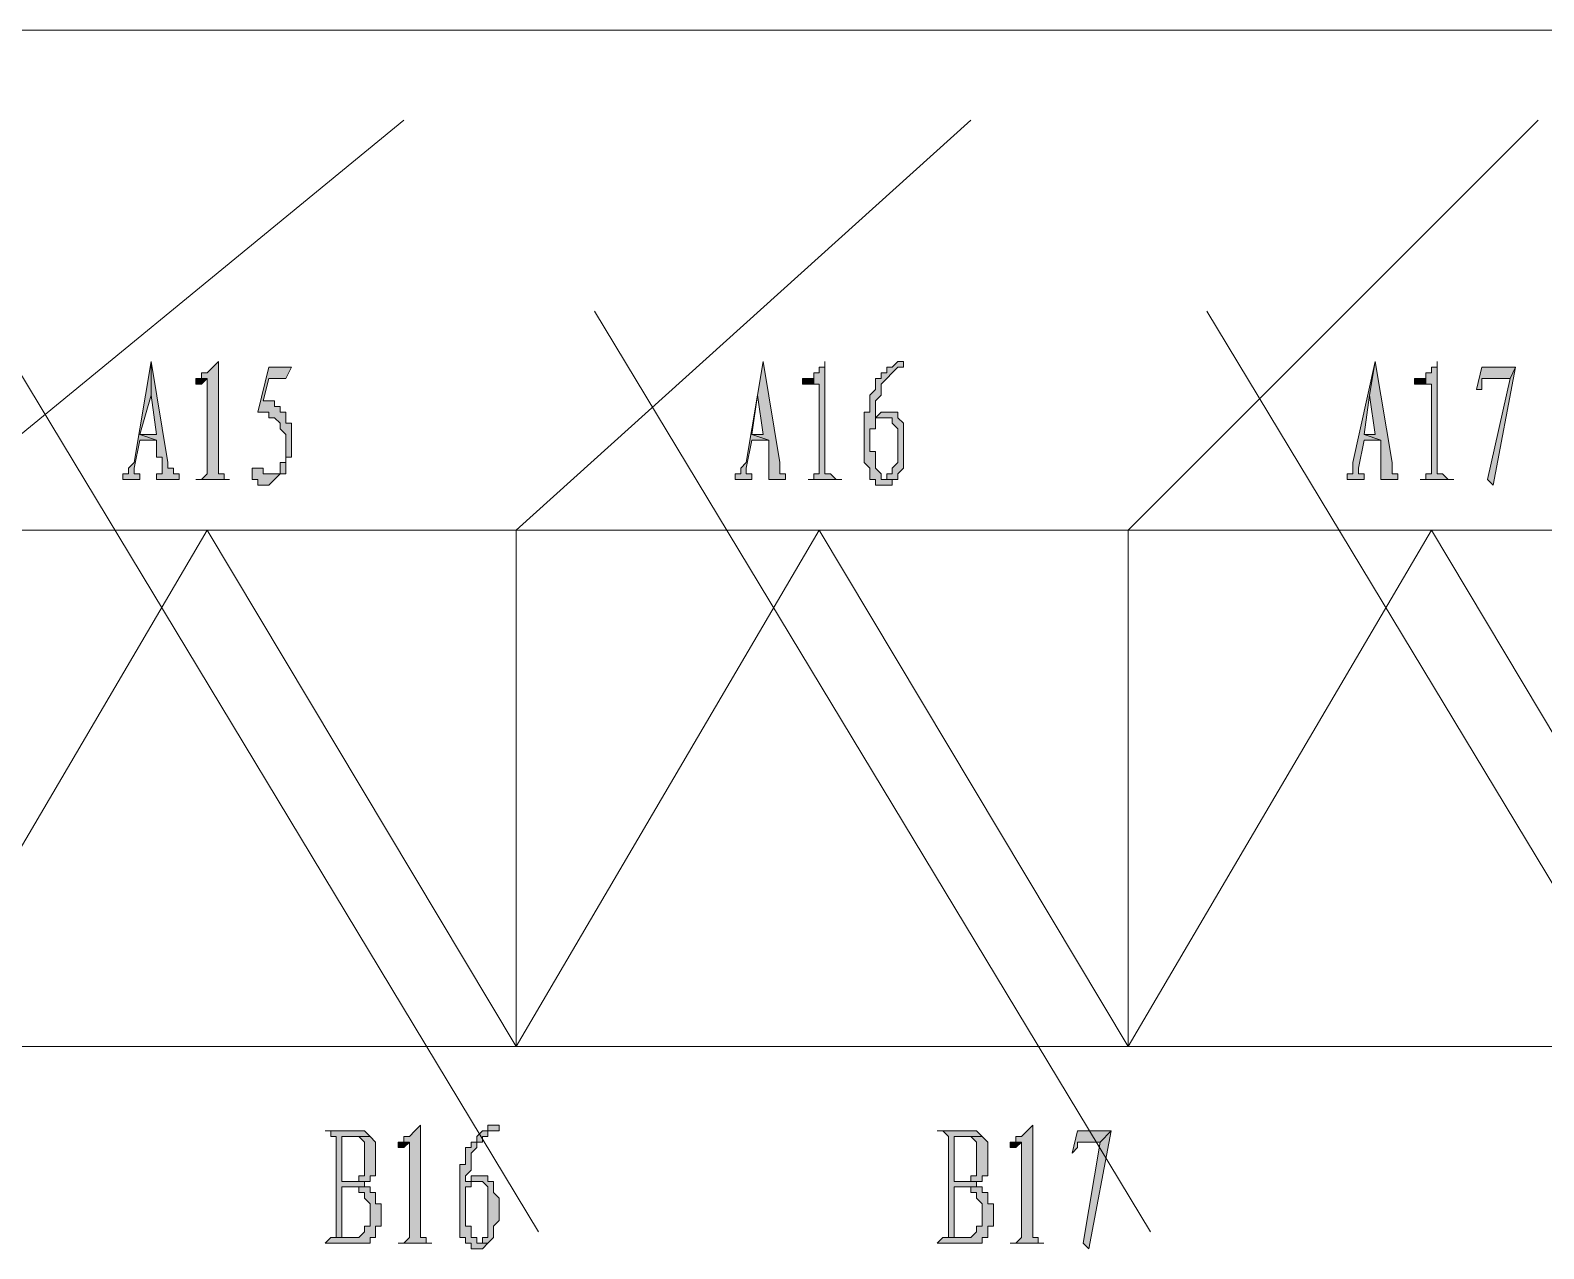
# Model space of a CAD drawing. Header units: millimetres. Extents: x 6 to 291, y 4 to 206.
# Drawn here: x 101.07 to 112.48, y 186.01 to 195.2 of the extents above; entities that cross this region are included whole.
import ezdxf

# ---------------------------------------------------------------- set-up
doc = ezdxf.new("R2010")
doc.units = ezdxf.units.MM
doc.layers.add('C00-00-00', color=7, linetype='Continuous')

msp = doc.modelspace()

# ---------------------------------------------------------------- hatches: boundary and pattern name
at = {"layer": 'C00-00-00'}
h = msp.add_hatch(color=256, dxfattribs=at)
h.dxf.hatch_style = 2
h.paths.add_polyline_path([(101.981001, 192.701335), (101.854001, 191.939335), (101.811667, 191.897002), (101.811667, 191.854669), (101.769334, 191.854669), (101.769334, 191.812335), (101.896334, 191.812335), (101.896334, 191.854669), (101.854001, 191.854669), (101.854001, 191.897002), (101.896334, 192.108669), (102.023334, 192.108669), (101.896334, 192.151002), (101.981001, 192.447335)])
h = msp.add_hatch(color=256, dxfattribs=at)
h.dxf.hatch_style = 2
h.paths.add_polyline_path([(101.981001, 192.701335), (101.981001, 192.447335), (102.023334, 192.151002), (101.896334, 192.151002), (102.023334, 192.108669), (102.023334, 191.981669), (102.065667, 191.981669), (102.065667, 191.854669), (102.023334, 191.854669), (102.023334, 191.812335), (102.192667, 191.812335), (102.192667, 191.854669), (102.150334, 191.854669), (102.150334, 191.897002), (102.108001, 191.897002), (102.108001, 191.939335)])
h = msp.add_hatch(color=256, dxfattribs=at)
h.dxf.hatch_style = 2
h.paths.add_polyline_path([(102.488996, 192.701335), (102.446663, 192.659002), (102.404329, 192.616669), (102.361996, 192.616669), (102.361996, 192.574335), (102.319663, 192.574335), (102.404329, 192.574335), (102.404329, 192.532002), (102.404329, 191.854669), (102.361996, 191.812335), (102.319663, 191.812335), (102.573663, 191.812335), (102.531329, 191.812335), (102.531329, 191.854669), (102.488996, 191.854669)])
h = msp.add_hatch(color=256, dxfattribs=at)
h.dxf.hatch_style = 2
h.paths.add_polyline_path([(106.595335, 192.701335), (106.468335, 191.939335), (106.426001, 191.897002), (106.426001, 191.854669), (106.383668, 191.854669), (106.383668, 191.812335), (106.510668, 191.812335), (106.510668, 191.854669), (106.468335, 191.854669), (106.468335, 191.897002), (106.510668, 192.108669), (106.637668, 192.108669), (106.510668, 192.151002), (106.553001, 192.447335)])
h = msp.add_hatch(color=256, dxfattribs=at)
h.dxf.hatch_style = 2
h.paths.add_polyline_path([(106.595335, 192.701335), (106.553001, 192.447335), (106.595335, 192.151002), (106.510668, 192.151002), (106.637668, 192.108669), (106.637668, 191.981669), (106.637668, 191.854669), (106.637668, 191.812335), (106.764668, 191.812335), (106.764668, 191.854669), (106.722335, 191.854669), (106.722335, 191.897002), (106.722335, 191.939335)])
h = msp.add_hatch(color=256, dxfattribs=at)
h.dxf.hatch_style = 2
h.paths.add_polyline_path([(107.061004, 192.701335), (107.061004, 192.659002), (107.018671, 192.659002), (107.018671, 192.616669), (106.976337, 192.616669), (106.976337, 192.574335), (106.934004, 192.574335), (106.891671, 192.574335), (106.976337, 192.574335), (106.976337, 192.532002), (107.018671, 192.532002), (107.018671, 191.854669), (106.976337, 191.854669), (106.976337, 191.812335), (106.934004, 191.812335), (107.188004, 191.812335), (107.145671, 191.812335), (107.103337, 191.854669), (107.061004, 191.854669)])
h = msp.add_hatch(color=256, dxfattribs=at)
h.dxf.hatch_style = 2
h.paths.add_polyline_path([(107.653668, 192.701335), (107.611335, 192.701335), (107.569001, 192.659002), (107.526668, 192.659002), (107.526668, 192.616669), (107.484335, 192.616669), (107.484335, 192.574335), (107.442001, 192.574335), (107.442001, 192.532002), (107.442001, 192.489669), (107.399668, 192.447335), (107.399668, 192.405002), (107.399668, 192.320335), (107.357335, 192.320335), (107.357335, 192.278002), (107.357335, 192.235669), (107.357335, 191.939335), (107.399668, 191.897002), (107.399668, 191.854669), (107.399668, 191.812335), (107.442001, 191.812335), (107.442001, 191.770002), (107.484335, 191.770002), (107.569001, 191.770002), (107.569001, 191.812335), (107.611335, 191.812335), (107.484335, 191.812335), (107.484335, 191.854669), (107.442001, 191.897002), (107.442001, 191.939335), (107.442001, 192.024002), (107.399668, 192.024002), (107.399668, 192.193335), (107.442001, 192.193335), (107.442001, 192.235669), (107.442001, 192.278002), (107.484335, 192.278002), (107.526668, 192.278002), (107.442001, 192.278002), (107.442001, 192.320335), (107.442001, 192.362669), (107.442001, 192.405002), (107.484335, 192.447335), (107.484335, 192.489669), (107.484335, 192.532002), (107.526668, 192.574335), (107.569001, 192.616669), (107.611335, 192.659002), (107.653668, 192.659002)])
h = msp.add_hatch(color=256, dxfattribs=at)
h.dxf.hatch_style = 2
h.paths.add_polyline_path([(111.209669, 192.701335), (111.040335, 191.939335), (111.040335, 191.897002), (111.040335, 191.854669), (110.998002, 191.854669), (110.998002, 191.812335), (111.125002, 191.812335), (111.125002, 191.854669), (111.082669, 191.854669), (111.082669, 191.897002), (111.125002, 192.108669), (111.252002, 192.108669), (111.125002, 192.151002), (111.167335, 192.447335)])
h = msp.add_hatch(color=256, dxfattribs=at)
h.dxf.hatch_style = 2
h.paths.add_polyline_path([(111.209669, 192.701335), (111.167335, 192.447335), (111.209669, 192.151002), (111.125002, 192.151002), (111.252002, 192.108669), (111.252002, 191.981669), (111.252002, 191.854669), (111.252002, 191.812335), (111.379002, 191.812335), (111.379002, 191.854669), (111.336669, 191.854669), (111.336669, 191.897002), (111.336669, 191.939335)])
h = msp.add_hatch(color=256, dxfattribs=at)
h.dxf.hatch_style = 2
h.paths.add_polyline_path([(111.67533, 192.701335), (111.67533, 192.659002), (111.632997, 192.659002), (111.632997, 192.616669), (111.590663, 192.616669), (111.590663, 192.574335), (111.54833, 192.574335), (111.505997, 192.574335), (111.590663, 192.574335), (111.590663, 192.532002), (111.632997, 192.532002), (111.632997, 191.854669), (111.590663, 191.854669), (111.590663, 191.812335), (111.54833, 191.812335), (111.80233, 191.812335), (111.759997, 191.812335), (111.717663, 191.854669), (111.67533, 191.854669), (111.67533, 191.897002)])
h = msp.add_hatch(color=256, dxfattribs=at)
h.dxf.hatch_style = 2
h.paths.add_polyline_path([(103.039334, 192.659003), (102.870001, 192.659003), (102.785334, 192.320336), (102.827667, 192.320336), (102.870001, 192.320336), (102.870001, 192.278003), (102.912334, 192.278003), (102.954667, 192.23567), (102.954667, 192.193336), (102.997001, 192.151003), (102.997001, 191.98167), (102.997001, 191.939336), (102.954667, 191.939336), (102.954667, 191.897003), (102.954667, 191.85467), (102.912334, 191.85467), (102.827667, 191.85467), (102.954667, 191.85467), (102.997001, 191.85467), (102.997001, 191.897003), (102.997001, 191.939336), (102.997001, 191.98167), (103.039334, 191.98167), (103.039334, 192.23567), (102.997001, 192.23567), (102.997001, 192.278003), (102.997001, 192.320336), (102.954667, 192.320336), (102.954667, 192.36267), (102.912334, 192.36267), (102.912334, 192.405003), (102.870001, 192.405003), (102.827667, 192.405003), (102.870001, 192.574336), (102.997001, 192.574336)])
h = msp.add_hatch(color=256, dxfattribs=at)
h.dxf.hatch_style = 2
h.paths.add_polyline_path([(112.268002, 192.659003), (112.014002, 192.659003), (111.971669, 192.48967), (112.014002, 192.48967), (112.014002, 192.532003), (112.014002, 192.574336), (112.056335, 192.574336), (112.225669, 192.574336)])
h = msp.add_hatch(color=256, dxfattribs=at)
h.dxf.hatch_style = 2
h.paths.add_polyline_path([(112.268002, 192.659003), (112.225668, 192.574336), (112.05633, 191.812335), (112.098665, 191.770003)])
h = msp.add_hatch(color=256, dxfattribs=at)
h.dxf.hatch_style = 2
h.paths.add_polyline_path([(102.319667, 192.574336), (102.319667, 192.532002), (102.362001, 192.532002), (102.404336, 192.574336)])
h = msp.add_hatch(color=256, dxfattribs=at)
h.dxf.hatch_style = 2
h.paths.add_polyline_path([(106.891667, 192.574336), (106.891667, 192.532002), (106.934001, 192.532002), (106.976335, 192.532002), (106.976335, 192.574336)])
h = msp.add_hatch(color=256, dxfattribs=at)
h.dxf.hatch_style = 2
h.paths.add_polyline_path([(111.506001, 192.574336), (111.506001, 192.532002), (111.548335, 192.532002), (111.590669, 192.532002), (111.590669, 192.574336)])
h = msp.add_hatch(color=256, dxfattribs=at)
h.dxf.hatch_style = 2
h.paths.add_polyline_path([(107.568999, 192.320337), (107.484333, 192.320337), (107.441999, 192.278003), (107.568999, 192.278003), (107.568999, 192.23567), (107.611333, 192.193337), (107.611333, 191.939337), (107.568999, 191.897003), (107.568999, 191.85467), (107.526666, 191.85467), (107.526666, 191.812337), (107.611333, 191.812337), (107.611333, 191.85467), (107.653666, 191.897003), (107.653666, 191.939337), (107.653666, 191.98167), (107.653666, 192.151003), (107.653666, 192.193337), (107.653666, 192.23567), (107.611333, 192.278003), (107.611333, 192.320337)])
h = msp.add_hatch(color=256, dxfattribs=at)
h.dxf.hatch_style = 2
h.paths.add_polyline_path([(102.785336, 191.897002), (102.743003, 191.897002), (102.743003, 191.812335), (102.785336, 191.812335), (102.785336, 191.770002), (102.870003, 191.770002), (102.912336, 191.812335), (102.95467, 191.854668), (102.82767, 191.854668), (102.82767, 191.897002)])
h = msp.add_hatch(color=256, dxfattribs=at)
h.dxf.hatch_style = 2
h.paths.add_polyline_path([(103.505003, 186.901669), (103.293337, 186.901669), (103.33567, 186.901669), (103.33567, 186.859336), (103.378003, 186.859336), (103.378003, 186.097336), (103.33567, 186.097336), (103.46267, 186.097336), (103.420337, 186.097336), (103.420337, 186.478336), (103.46267, 186.478336), (103.58967, 186.478336), (103.547337, 186.478336), (103.58967, 186.478336), (103.58967, 186.520669), (103.46267, 186.520669), (103.420337, 186.520669), (103.420337, 186.859336), (103.46267, 186.859336), (103.632003, 186.859336), (103.58967, 186.901669)])
h = msp.add_hatch(color=256, dxfattribs=at)
h.dxf.hatch_style = 2
h.paths.add_polyline_path([(104.012999, 186.944003), (103.970665, 186.90167), (103.928332, 186.859337), (103.885999, 186.859337), (103.885999, 186.817003), (103.843665, 186.817003), (103.928332, 186.817003), (103.928332, 186.77467), (103.928332, 186.097337), (103.885999, 186.055003), (103.843665, 186.055003), (104.097665, 186.055003), (104.055332, 186.055003), (104.055332, 186.097337), (104.012999, 186.097337)])
h = msp.add_hatch(color=256, dxfattribs=at)
h.dxf.hatch_style = 2
h.paths.add_polyline_path([(104.605663, 186.944003), (104.520996, 186.944003), (104.520996, 186.90167), (104.478663, 186.90167), (104.436329, 186.859337), (104.436329, 186.817003), (104.393996, 186.817003), (104.393996, 186.77467), (104.351663, 186.77467), (104.351663, 186.732337), (104.351663, 186.690003), (104.351663, 186.64767), (104.309329, 186.64767), (104.309329, 186.563003), (104.309329, 186.52067), (104.309329, 186.478337), (104.309329, 186.182003), (104.309329, 186.13967), (104.309329, 186.097337), (104.351663, 186.097337), (104.351663, 186.055003), (104.393996, 186.055003), (104.393996, 186.01267), (104.478663, 186.01267), (104.520996, 186.055003), (104.436329, 186.055003), (104.436329, 186.097337), (104.393996, 186.097337), (104.393996, 186.13967), (104.393996, 186.182003), (104.351663, 186.182003), (104.351663, 186.26667), (104.351663, 186.436003), (104.351663, 186.478337), (104.393996, 186.478337), (104.393996, 186.52067), (104.478663, 186.52067), (104.351663, 186.52067), (104.351663, 186.563003), (104.393996, 186.605337), (104.393996, 186.64767), (104.393996, 186.690003), (104.393996, 186.732337), (104.436329, 186.77467), (104.436329, 186.817003), (104.478663, 186.817003), (104.478663, 186.859337), (104.520996, 186.859337), (104.520996, 186.90167), (104.563329, 186.90167), (104.605663, 186.90167)])
h = msp.add_hatch(color=256, dxfattribs=at)
h.dxf.hatch_style = 2
h.paths.add_polyline_path([(108.119337, 186.901669), (107.907671, 186.901669), (107.950004, 186.901669), (107.992337, 186.859336), (107.992337, 186.097336), (107.950004, 186.097336), (108.077004, 186.097336), (108.034671, 186.097336), (108.034671, 186.478336), (108.077004, 186.478336), (108.204004, 186.478336), (108.161671, 186.478336), (108.204004, 186.478336), (108.204004, 186.520669), (108.077004, 186.520669), (108.034671, 186.520669), (108.034671, 186.859336), (108.077004, 186.859336), (108.246337, 186.859336), (108.204004, 186.901669)])
h = msp.add_hatch(color=256, dxfattribs=at)
h.dxf.hatch_style = 2
h.paths.add_polyline_path([(108.627333, 186.944003), (108.584999, 186.90167), (108.542666, 186.859337), (108.500333, 186.859337), (108.500333, 186.817003), (108.457999, 186.817003), (108.542666, 186.817003), (108.542666, 186.77467), (108.542666, 186.097337), (108.500333, 186.055003), (108.457999, 186.055003), (108.711999, 186.055003), (108.669666, 186.055003), (108.669666, 186.097337), (108.627333, 186.097337), (108.627333, 186.13967)])
h = msp.add_hatch(color=256, dxfattribs=at)
h.dxf.hatch_style = 2
h.paths.add_polyline_path([(109.219997, 186.901669), (108.965997, 186.901669), (108.923663, 186.732336), (108.965997, 186.774669), (108.965997, 186.817002), (109.13533, 186.817002)])
h = msp.add_hatch(color=256, dxfattribs=at)
h.dxf.hatch_style = 2
h.paths.add_polyline_path([(109.219997, 186.901669), (109.135336, 186.817002), (109.008333, 186.055003), (109.050668, 186.012669)])
h = msp.add_hatch(color=256, dxfattribs=at)
h.dxf.hatch_style = 2
h.paths.add_polyline_path([(103.631998, 186.859337), (103.504998, 186.859337), (103.547331, 186.859337), (103.589665, 186.817003), (103.589665, 186.605337), (103.589665, 186.563003), (103.547331, 186.563003), (103.547331, 186.52067), (103.504998, 186.52067), (103.589665, 186.52067), (103.631998, 186.52067), (103.631998, 186.563003), (103.674331, 186.563003), (103.674331, 186.605337), (103.674331, 186.64767), (103.674331, 186.77467), (103.674331, 186.817003)])
h = msp.add_hatch(color=256, dxfattribs=at)
h.dxf.hatch_style = 2
h.paths.add_polyline_path([(103.84367, 186.817002), (103.84367, 186.77467), (103.886004, 186.77467), (103.92833, 186.817002)])
h = msp.add_hatch(color=256, dxfattribs=at)
h.dxf.hatch_style = 2
h.paths.add_polyline_path([(108.246332, 186.859337), (108.119332, 186.859337), (108.161665, 186.859337), (108.203999, 186.817003), (108.203999, 186.605337), (108.203999, 186.563003), (108.161665, 186.563003), (108.161665, 186.52067), (108.119332, 186.52067), (108.203999, 186.52067), (108.246332, 186.52067), (108.246332, 186.563003), (108.288665, 186.563003), (108.288665, 186.605337), (108.288665, 186.64767), (108.288665, 186.77467), (108.288665, 186.817003)])
h = msp.add_hatch(color=256, dxfattribs=at)
h.dxf.hatch_style = 2
h.paths.add_polyline_path([(108.458003, 186.817002), (108.458003, 186.77467), (108.50033, 186.77467), (108.542664, 186.817002)])
h = msp.add_hatch(color=256, dxfattribs=at)
h.dxf.hatch_style = 2
h.paths.add_polyline_path([(104.478668, 186.563003), (104.436335, 186.563003), (104.394001, 186.563003), (104.394001, 186.520669), (104.351668, 186.520669), (104.478668, 186.520669), (104.521001, 186.478336), (104.521001, 186.436003), (104.521001, 186.182003), (104.521001, 186.139669), (104.521001, 186.097336), (104.478668, 186.097336), (104.478668, 186.055003), (104.436335, 186.055003), (104.521001, 186.055003), (104.563335, 186.097336), (104.563335, 186.139669), (104.563335, 186.182003), (104.605668, 186.224336), (104.605668, 186.393669), (104.563335, 186.436003), (104.563335, 186.478336), (104.563335, 186.520669), (104.521001, 186.520669), (104.521001, 186.563003)])
h = msp.add_hatch(color=256, dxfattribs=at)
h.dxf.hatch_style = 2
h.paths.add_polyline_path([(103.589664, 186.478336), (103.504997, 186.478336), (103.54733, 186.478336), (103.54733, 186.436003), (103.589664, 186.436003), (103.589664, 186.393669), (103.631997, 186.351336), (103.631997, 186.182003), (103.589664, 186.182003), (103.589664, 186.139669), (103.54733, 186.097336), (103.504997, 186.097336), (103.335664, 186.097336), (103.29333, 186.055003), (103.335664, 186.055003), (103.54733, 186.055003), (103.631997, 186.055003), (103.631997, 186.097336), (103.67433, 186.097336), (103.67433, 186.139669), (103.67433, 186.182003), (103.716664, 186.182003), (103.716664, 186.351336), (103.67433, 186.351336), (103.67433, 186.393669), (103.67433, 186.436003), (103.631997, 186.436003), (103.631997, 186.478336)])
h = msp.add_hatch(color=256, dxfattribs=at)
h.dxf.hatch_style = 2
h.paths.add_polyline_path([(108.203998, 186.478336), (108.119331, 186.478336), (108.161664, 186.478336), (108.161664, 186.436003), (108.203998, 186.436003), (108.203998, 186.393669), (108.246331, 186.351336), (108.246331, 186.182003), (108.203998, 186.182003), (108.203998, 186.139669), (108.161664, 186.097336), (108.119331, 186.097336), (107.949998, 186.097336), (107.907664, 186.055003), (107.949998, 186.055003), (108.161664, 186.055003), (108.246331, 186.055003), (108.246331, 186.097336), (108.288664, 186.097336), (108.288664, 186.139669), (108.288664, 186.182003), (108.330998, 186.182003), (108.330998, 186.351336), (108.288664, 186.351336), (108.288664, 186.393669), (108.288664, 186.436003), (108.246331, 186.436003), (108.246331, 186.478336)])

# ---------------------------------------------------------------- linework, layer by layer
at = {"layer": 'C00-00-00', "lineweight": 5}
for points in [[(68.410666, 195.199002), (145.668999, 195.199002)], [(100.118332, 191.431336), (103.886004, 194.521669)], [(104.732666, 191.431336), (108.161663, 194.521669)], [(109.347, 191.431336), (112.437331, 194.521669)], [(100.711004, 193.082336), (104.902003, 186.13967)], [(105.32533, 193.082336), (109.516337, 186.13967)], [(109.939664, 193.082336), (114.130663, 186.13967)], [(35.517668, 191.431336), (252.010328, 191.431336)], [(100.118336, 187.536669), (102.404335, 191.431336), (104.73267, 187.536669), (107.018665, 191.431336), (109.347004, 187.536669), (111.632999, 191.431336), (113.961338, 187.536669), (116.247333, 191.431336), (118.575671, 187.536669), (120.861667, 191.431336), (123.147671, 187.536669), (125.476001, 191.431336), (127.762005, 187.536669), (130.090335, 191.431336), (132.376331, 187.536669), (134.704669, 191.431336), (136.990665, 187.536669), (139.276669, 191.431336), (141.604999, 187.536669), (143.933337, 191.431336)], [(104.732666, 191.431336), (104.732666, 187.536669)], [(109.347, 191.431336), (109.347, 187.536669)], [(35.517668, 187.536669), (252.010328, 187.536669)]]:
    msp.add_lwpolyline(points, dxfattribs=at)
at = {"layer": 'C00-00-00', "lineweight": 13}
for points in [[(101.981001, 192.701335), (101.854001, 191.939335), (101.811667, 191.897002), (101.811667, 191.854669), (101.769334, 191.854669), (101.769334, 191.812335), (101.896334, 191.812335), (101.896334, 191.854669), (101.854001, 191.854669), (101.854001, 191.897002), (101.896334, 192.108669), (102.023334, 192.108669), (101.896334, 192.151002), (101.981001, 192.447335)], [(101.981001, 192.701335), (101.981001, 192.447335), (102.023334, 192.151002), (101.896334, 192.151002), (102.023334, 192.108669), (102.023334, 191.981669), (102.065667, 191.981669), (102.065667, 191.854669), (102.023334, 191.854669), (102.023334, 191.812335), (102.192667, 191.812335), (102.192667, 191.854669), (102.150334, 191.854669), (102.150334, 191.897002), (102.108001, 191.897002), (102.108001, 191.939335)], [(102.488996, 192.701335), (102.446663, 192.659002), (102.404329, 192.616669), (102.361996, 192.616669), (102.361996, 192.574335), (102.319663, 192.574335), (102.404329, 192.574335), (102.404329, 192.532002), (102.404329, 191.854669), (102.361996, 191.812335), (102.319663, 191.812335), (102.573663, 191.812335), (102.531329, 191.812335), (102.531329, 191.854669), (102.488996, 191.854669)], [(106.595335, 192.701335), (106.468335, 191.939335), (106.426001, 191.897002), (106.426001, 191.854669), (106.383668, 191.854669), (106.383668, 191.812335), (106.510668, 191.812335), (106.510668, 191.854669), (106.468335, 191.854669), (106.468335, 191.897002), (106.510668, 192.108669), (106.637668, 192.108669), (106.510668, 192.151002), (106.553001, 192.447335)], [(106.595335, 192.701335), (106.553001, 192.447335), (106.595335, 192.151002), (106.510668, 192.151002), (106.637668, 192.108669), (106.637668, 191.981669), (106.637668, 191.854669), (106.637668, 191.812335), (106.764668, 191.812335), (106.764668, 191.854669), (106.722335, 191.854669), (106.722335, 191.897002), (106.722335, 191.939335)], [(107.061004, 192.701335), (107.061004, 192.659002), (107.018671, 192.659002), (107.018671, 192.616669), (106.976337, 192.616669), (106.976337, 192.574335), (106.934004, 192.574335), (106.891671, 192.574335), (106.976337, 192.574335), (106.976337, 192.532002), (107.018671, 192.532002), (107.018671, 191.854669), (106.976337, 191.854669), (106.976337, 191.812335), (106.934004, 191.812335), (107.188004, 191.812335), (107.145671, 191.812335), (107.103337, 191.854669), (107.061004, 191.854669)], [(107.653668, 192.701335), (107.611335, 192.701335), (107.569001, 192.659002), (107.526668, 192.659002), (107.526668, 192.616669), (107.484335, 192.616669), (107.484335, 192.574335), (107.442001, 192.574335), (107.442001, 192.532002), (107.442001, 192.489669), (107.399668, 192.447335), (107.399668, 192.405002), (107.399668, 192.320335), (107.357335, 192.320335), (107.357335, 192.278002), (107.357335, 192.235669), (107.357335, 191.939335), (107.399668, 191.897002), (107.399668, 191.854669), (107.399668, 191.812335), (107.442001, 191.812335), (107.442001, 191.770002), (107.484335, 191.770002), (107.569001, 191.770002), (107.569001, 191.812335), (107.611335, 191.812335), (107.484335, 191.812335), (107.484335, 191.854669), (107.442001, 191.897002), (107.442001, 191.939335), (107.442001, 192.024002), (107.399668, 192.024002), (107.399668, 192.193335), (107.442001, 192.193335), (107.442001, 192.235669), (107.442001, 192.278002), (107.484335, 192.278002), (107.526668, 192.278002), (107.442001, 192.278002), (107.442001, 192.320335), (107.442001, 192.362669), (107.442001, 192.405002), (107.484335, 192.447335), (107.484335, 192.489669), (107.484335, 192.532002), (107.526668, 192.574335), (107.569001, 192.616669), (107.611335, 192.659002), (107.653668, 192.659002)], [(111.209669, 192.701335), (111.040335, 191.939335), (111.040335, 191.897002), (111.040335, 191.854669), (110.998002, 191.854669), (110.998002, 191.812335), (111.125002, 191.812335), (111.125002, 191.854669), (111.082669, 191.854669), (111.082669, 191.897002), (111.125002, 192.108669), (111.252002, 192.108669), (111.125002, 192.151002), (111.167335, 192.447335)], [(111.209669, 192.701335), (111.167335, 192.447335), (111.209669, 192.151002), (111.125002, 192.151002), (111.252002, 192.108669), (111.252002, 191.981669), (111.252002, 191.854669), (111.252002, 191.812335), (111.379002, 191.812335), (111.379002, 191.854669), (111.336669, 191.854669), (111.336669, 191.897002), (111.336669, 191.939335)], [(111.67533, 192.701335), (111.67533, 192.659002), (111.632997, 192.659002), (111.632997, 192.616669), (111.590663, 192.616669), (111.590663, 192.574335), (111.54833, 192.574335), (111.505997, 192.574335), (111.590663, 192.574335), (111.590663, 192.532002), (111.632997, 192.532002), (111.632997, 191.854669), (111.590663, 191.854669), (111.590663, 191.812335), (111.54833, 191.812335), (111.80233, 191.812335), (111.759997, 191.812335), (111.717663, 191.854669), (111.67533, 191.854669), (111.67533, 191.897002)], [(103.039334, 192.659003), (102.870001, 192.659003), (102.785334, 192.320336), (102.827667, 192.320336), (102.870001, 192.320336), (102.870001, 192.278003), (102.912334, 192.278003), (102.954667, 192.23567), (102.954667, 192.193336), (102.997001, 192.151003), (102.997001, 191.98167), (102.997001, 191.939336), (102.954667, 191.939336), (102.954667, 191.897003), (102.954667, 191.85467), (102.912334, 191.85467), (102.827667, 191.85467), (102.954667, 191.85467), (102.997001, 191.85467), (102.997001, 191.897003), (102.997001, 191.939336), (102.997001, 191.98167), (103.039334, 191.98167), (103.039334, 192.23567), (102.997001, 192.23567), (102.997001, 192.278003), (102.997001, 192.320336), (102.954667, 192.320336), (102.954667, 192.36267), (102.912334, 192.36267), (102.912334, 192.405003), (102.870001, 192.405003), (102.827667, 192.405003), (102.870001, 192.574336), (102.997001, 192.574336)], [(112.268002, 192.659003), (112.014002, 192.659003), (111.971669, 192.48967), (112.014002, 192.48967), (112.014002, 192.532003), (112.014002, 192.574336), (112.056335, 192.574336), (112.225669, 192.574336)], [(112.268002, 192.659003), (112.225668, 192.574336), (112.05633, 191.812335), (112.098665, 191.770003)], [(102.319667, 192.574336), (102.319667, 192.532002), (102.362001, 192.532002), (102.404336, 192.574336)], [(106.891667, 192.574336), (106.891667, 192.532002), (106.934001, 192.532002), (106.976335, 192.532002), (106.976335, 192.574336)], [(111.506001, 192.574336), (111.506001, 192.532002), (111.548335, 192.532002), (111.590669, 192.532002), (111.590669, 192.574336)], [(107.568999, 192.320337), (107.484333, 192.320337), (107.441999, 192.278003), (107.568999, 192.278003), (107.568999, 192.23567), (107.611333, 192.193337), (107.611333, 191.939337), (107.568999, 191.897003), (107.568999, 191.85467), (107.526666, 191.85467), (107.526666, 191.812337), (107.611333, 191.812337), (107.611333, 191.85467), (107.653666, 191.897003), (107.653666, 191.939337), (107.653666, 191.98167), (107.653666, 192.151003), (107.653666, 192.193337), (107.653666, 192.23567), (107.611333, 192.278003), (107.611333, 192.320337)], [(102.785336, 191.897002), (102.743003, 191.897002), (102.743003, 191.812335), (102.785336, 191.812335), (102.785336, 191.770002), (102.870003, 191.770002), (102.912336, 191.812335), (102.95467, 191.854668), (102.82767, 191.854668), (102.82767, 191.897002)], [(103.505003, 186.901669), (103.293337, 186.901669), (103.33567, 186.901669), (103.33567, 186.859336), (103.378003, 186.859336), (103.378003, 186.097336), (103.33567, 186.097336), (103.46267, 186.097336), (103.420337, 186.097336), (103.420337, 186.478336), (103.46267, 186.478336), (103.58967, 186.478336), (103.547337, 186.478336), (103.58967, 186.478336), (103.58967, 186.520669), (103.46267, 186.520669), (103.420337, 186.520669), (103.420337, 186.859336), (103.46267, 186.859336), (103.632003, 186.859336), (103.58967, 186.901669)], [(104.012999, 186.944003), (103.970665, 186.90167), (103.928332, 186.859337), (103.885999, 186.859337), (103.885999, 186.817003), (103.843665, 186.817003), (103.928332, 186.817003), (103.928332, 186.77467), (103.928332, 186.097337), (103.885999, 186.055003), (103.843665, 186.055003), (104.097665, 186.055003), (104.055332, 186.055003), (104.055332, 186.097337), (104.012999, 186.097337)], [(104.605663, 186.944003), (104.520996, 186.944003), (104.520996, 186.90167), (104.478663, 186.90167), (104.436329, 186.859337), (104.436329, 186.817003), (104.393996, 186.817003), (104.393996, 186.77467), (104.351663, 186.77467), (104.351663, 186.732337), (104.351663, 186.690003), (104.351663, 186.64767), (104.309329, 186.64767), (104.309329, 186.563003), (104.309329, 186.52067), (104.309329, 186.478337), (104.309329, 186.182003), (104.309329, 186.13967), (104.309329, 186.097337), (104.351663, 186.097337), (104.351663, 186.055003), (104.393996, 186.055003), (104.393996, 186.01267), (104.478663, 186.01267), (104.520996, 186.055003), (104.436329, 186.055003), (104.436329, 186.097337), (104.393996, 186.097337), (104.393996, 186.13967), (104.393996, 186.182003), (104.351663, 186.182003), (104.351663, 186.26667), (104.351663, 186.436003), (104.351663, 186.478337), (104.393996, 186.478337), (104.393996, 186.52067), (104.478663, 186.52067), (104.351663, 186.52067), (104.351663, 186.563003), (104.393996, 186.605337), (104.393996, 186.64767), (104.393996, 186.690003), (104.393996, 186.732337), (104.436329, 186.77467), (104.436329, 186.817003), (104.478663, 186.817003), (104.478663, 186.859337), (104.520996, 186.859337), (104.520996, 186.90167), (104.563329, 186.90167), (104.605663, 186.90167)], [(108.119337, 186.901669), (107.907671, 186.901669), (107.950004, 186.901669), (107.992337, 186.859336), (107.992337, 186.097336), (107.950004, 186.097336), (108.077004, 186.097336), (108.034671, 186.097336), (108.034671, 186.478336), (108.077004, 186.478336), (108.204004, 186.478336), (108.161671, 186.478336), (108.204004, 186.478336), (108.204004, 186.520669), (108.077004, 186.520669), (108.034671, 186.520669), (108.034671, 186.859336), (108.077004, 186.859336), (108.246337, 186.859336), (108.204004, 186.901669)], [(108.627333, 186.944003), (108.584999, 186.90167), (108.542666, 186.859337), (108.500333, 186.859337), (108.500333, 186.817003), (108.457999, 186.817003), (108.542666, 186.817003), (108.542666, 186.77467), (108.542666, 186.097337), (108.500333, 186.055003), (108.457999, 186.055003), (108.711999, 186.055003), (108.669666, 186.055003), (108.669666, 186.097337), (108.627333, 186.097337), (108.627333, 186.13967)], [(109.219997, 186.901669), (108.965997, 186.901669), (108.923663, 186.732336), (108.965997, 186.774669), (108.965997, 186.817002), (109.13533, 186.817002)], [(109.219997, 186.901669), (109.135336, 186.817002), (109.008333, 186.055003), (109.050668, 186.012669)], [(103.631998, 186.859337), (103.504998, 186.859337), (103.547331, 186.859337), (103.589665, 186.817003), (103.589665, 186.605337), (103.589665, 186.563003), (103.547331, 186.563003), (103.547331, 186.52067), (103.504998, 186.52067), (103.589665, 186.52067), (103.631998, 186.52067), (103.631998, 186.563003), (103.674331, 186.563003), (103.674331, 186.605337), (103.674331, 186.64767), (103.674331, 186.77467), (103.674331, 186.817003)], [(103.84367, 186.817002), (103.84367, 186.77467), (103.886004, 186.77467), (103.92833, 186.817002)], [(108.246332, 186.859337), (108.119332, 186.859337), (108.161665, 186.859337), (108.203999, 186.817003), (108.203999, 186.605337), (108.203999, 186.563003), (108.161665, 186.563003), (108.161665, 186.52067), (108.119332, 186.52067), (108.203999, 186.52067), (108.246332, 186.52067), (108.246332, 186.563003), (108.288665, 186.563003), (108.288665, 186.605337), (108.288665, 186.64767), (108.288665, 186.77467), (108.288665, 186.817003)], [(108.458003, 186.817002), (108.458003, 186.77467), (108.50033, 186.77467), (108.542664, 186.817002)], [(104.478668, 186.563003), (104.436335, 186.563003), (104.394001, 186.563003), (104.394001, 186.520669), (104.351668, 186.520669), (104.478668, 186.520669), (104.521001, 186.478336), (104.521001, 186.436003), (104.521001, 186.182003), (104.521001, 186.139669), (104.521001, 186.097336), (104.478668, 186.097336), (104.478668, 186.055003), (104.436335, 186.055003), (104.521001, 186.055003), (104.563335, 186.097336), (104.563335, 186.139669), (104.563335, 186.182003), (104.605668, 186.224336), (104.605668, 186.393669), (104.563335, 186.436003), (104.563335, 186.478336), (104.563335, 186.520669), (104.521001, 186.520669), (104.521001, 186.563003)], [(103.589664, 186.478336), (103.504997, 186.478336), (103.54733, 186.478336), (103.54733, 186.436003), (103.589664, 186.436003), (103.589664, 186.393669), (103.631997, 186.351336), (103.631997, 186.182003), (103.589664, 186.182003), (103.589664, 186.139669), (103.54733, 186.097336), (103.504997, 186.097336), (103.335664, 186.097336), (103.29333, 186.055003), (103.335664, 186.055003), (103.54733, 186.055003), (103.631997, 186.055003), (103.631997, 186.097336), (103.67433, 186.097336), (103.67433, 186.139669), (103.67433, 186.182003), (103.716664, 186.182003), (103.716664, 186.351336), (103.67433, 186.351336), (103.67433, 186.393669), (103.67433, 186.436003), (103.631997, 186.436003), (103.631997, 186.478336)], [(108.203998, 186.478336), (108.119331, 186.478336), (108.161664, 186.478336), (108.161664, 186.436003), (108.203998, 186.436003), (108.203998, 186.393669), (108.246331, 186.351336), (108.246331, 186.182003), (108.203998, 186.182003), (108.203998, 186.139669), (108.161664, 186.097336), (108.119331, 186.097336), (107.949998, 186.097336), (107.907664, 186.055003), (107.949998, 186.055003), (108.161664, 186.055003), (108.246331, 186.055003), (108.246331, 186.097336), (108.288664, 186.097336), (108.288664, 186.139669), (108.288664, 186.182003), (108.330998, 186.182003), (108.330998, 186.351336), (108.288664, 186.351336), (108.288664, 186.393669), (108.288664, 186.436003), (108.246331, 186.436003), (108.246331, 186.478336)]]:
    msp.add_lwpolyline(points, close=True, dxfattribs=at)

doc.saveas('drawing.dxf')
